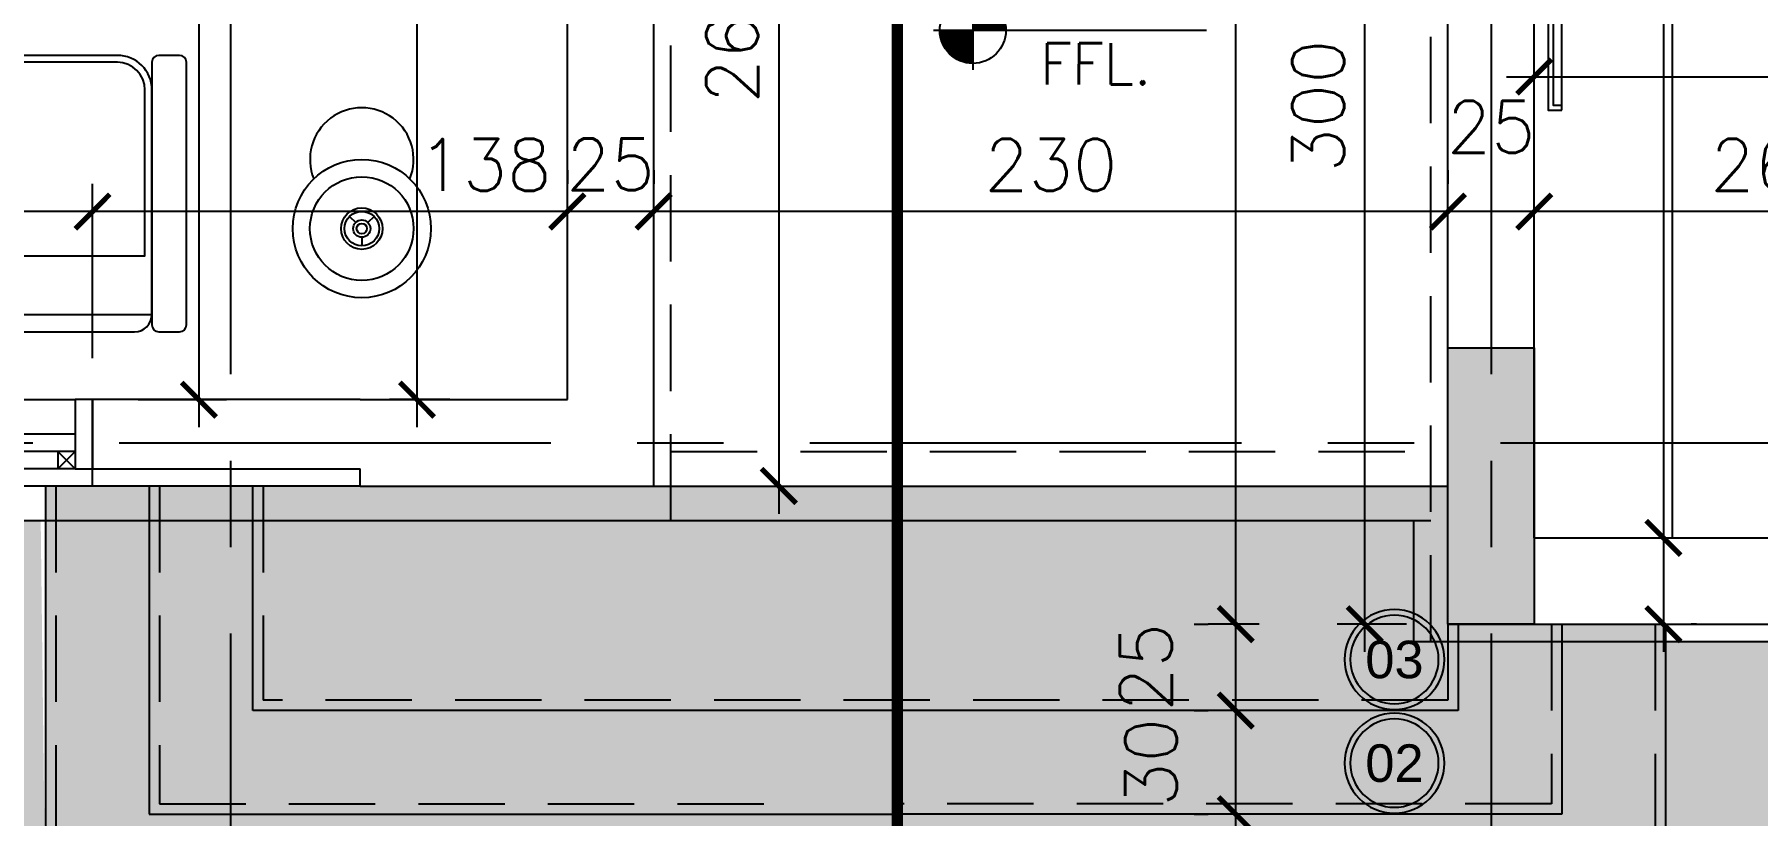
# Model space of a CAD drawing. Header units: centimetres. Extents: x -3744 to 3813, y -6963 to 3597.
# Drawn here: x -1289.3 to -790.3, y 742.6 to 968.7 of the extents above; entities that cross this region are included whole.
import ezdxf
from ezdxf.enums import TextEntityAlignment as Align

# ---------------------------------------------------------------- set-up
doc = ezdxf.new("R2010")
doc.units = ezdxf.units.CM
doc.header["$LTSCALE"] = 100
doc.header["$MEASUREMENT"] = 0
for name, pattern in [('A0-01 FLOOR PLANS$0$HIDDEN', [0.375, 0.25, -0.125]), ('GRID$0$GRID$0$XREF GRID$0$GRIDS$0$CENTER', [2, 1.25, -0.25, 0.25, -0.25]), ('HIDDEN', [0.375, 0.25, -0.125]), ('XREF CUTTING LINES$0$DASHDOT', [1, 0.5, -0.25, 0, -0.25])]:
    doc.linetypes.add(name, pattern=pattern)
for name, color, linetype in [('A0-01 FLOOR PLANS$0$DIM IN', 1, 'Continuous'), ('A0-01 FLOOR PLANS$0$FURNITURE', 111, 'Continuous'), ('A0-01 FLOOR PLANS$0$HATCH', 8, 'Continuous'), ('A0-01 FLOOR PLANS$0$HIDDEN -03', 8, 'A0-01 FLOOR PLANS$0$HIDDEN'), ('A0-01 FLOOR PLANS$0$LVL', 2, 'Continuous'), ('A0-01 FLOOR PLANS$0$NUMBERS', 1, 'Continuous'), ('A0-01 FLOOR PLANS$0$STAIRS', 4, 'Continuous'), ('A0-01 FLOOR PLANS$0$TEXT', 3, 'Continuous'), ('A0-01 FLOOR PLANS$0$TILE', 252, 'Continuous'), ('A0-01 FLOOR PLANS$0$WALL-01', 7, 'Continuous'), ('A0-01 FLOOR PLANS$0$WALL-03', 2, 'Continuous'), ('A0-01 FLOOR PLANS$0$WALL-04', 1, 'Continuous'), ('A0-01 FLOOR PLANS$0$WINDOW', 1, 'Continuous'), ('GRID$0$XREF GRID', 11, 'GRID$0$GRID$0$XREF GRID$0$GRIDS$0$CENTER'), ('SOURROUNDING$0$DIM IN', 1, 'Continuous'), ('SOURROUNDING$0$KERBSTONE', 11, 'Continuous'), ('WALL-01', 7, 'Continuous'), ('WALL-03', 2, 'Continuous'), ('XREF CUTTING LINES$0$WALL SECT LINE', 6, 'XREF CUTTING LINES$0$DASHDOT'), ('XREF GF COL$0$COLUMN', 6, 'Continuous'), ('XREF GF COL$0$COLUMN HATCH', 201, 'Continuous')]:
    doc.layers.add(name, color=color, linetype=linetype)
doc.styles.add('A0-01 FLOOR PLANS$0$02-Ground$0$ATTRIBUTE', font='ROMANS.shx')
doc.styles.add('A0-01 FLOOR PLANS$0$22', font='romans.shx')
doc.styles.add('A0-01 FLOOR PLANS$0$ART', font='arial.ttf')
doc.styles.add('A0-01 FLOOR PLANS$0$GRIDS$0$20', font='romans.shx')
doc.dimstyles.new('A0-01 FLOOR PLANS$0$100', dxfattribs={"dimtxt": 15, "dimasz": 10, "dimexe": 8, "dimexo": 12, "dimgap": 6, "dimtad": 1, "dimdec": 0, "dimzin": 0, "dimdsep": 46, "dimtxsty": 'A0-01 FLOOR PLANS$0$22', "dimblk": 'A0-01 FLOOR PLANS$0$_ARCHTICK', "dimcen": 30, "dimdle": 8, "dimclrd": 1, "dimclre": 1, "dimclrt": 2, "dimadec": 0, "dimazin": 0, "dimtfac": 1, "dimtdec": 0, "dimtmove": 2, "dimatfit": 3, "dimldrblk": 'A0-01 FLOOR PLANS$0$_OBLIQUE', "dimfxl": 100, "dimtolj": 1, "dimtzin": 0, "dimarcsym": 0})

# ---------------------------------------------------------------- blocks, each defined once
blk = doc.blocks.new('A0-01 FLOOR PLANS$0$W02')
at = {"layer": 'A0-01 FLOOR PLANS$0$WINDOW'}
for p, q in [((-1827.500000000025, 660.0000000000057), (-1597.500000000025, 660.0000000000057)), ((-1597.500000000025, 650.0000000000057), (-1827.500000000025, 650.0000000000057)), ((-1715.000000000025, 650.0000021824483), (-1710.000000000025, 645.0000000000057)), ((-1715.000000000025, 640.0000000000055), (-1715.000000000025, 650.0000000000057)), ((-1710.000000000025, 650.0000000000057), (-1715.000000000025, 645.0000000000056)), ((-1710.000000000025, 640.0000000000055), (-1710.000000000025, 650.0000000000057)), ((-1597.500000000025, 645.0000000000057), (-1827.500000000025, 645.0000000000057)), ((-1827.500000000025, 645.0000000000056), (-1822.500000000025, 640.0000000000057)), ((-1822.500000000025, 645.0000000000057), (-1827.500000000025, 640.0000000000057)), ((-1822.500000000025, 645.0000000000057), (-1822.500000000025, 640.0000000000057)), ((-1715.000000000025, 645.0000000000056), (-1710.000000000025, 640.0000000000057)), ((-1710.000000000025, 645.0000000000057), (-1715.000000000025, 640.0000000000057)), ((-1602.500000000025, 645.0000000000056), (-1597.500000000025, 640.0000000000057)), ((-1597.500000000025, 645.0000000000057), (-1602.500000000025, 640.0000000000057)), ((-1602.500000000025, 645.0000000000056), (-1602.500000000025, 640.0000000000057)), ((-1597.500000000025, 640.0000000000057), (-1827.500000000025, 640.0000000000057))]:
    blk.add_line(p, q, dxfattribs=at)
for points in [[(-1832.500000000025, 640.0000000000057), (-1827.500000000025, 640.0000000000057), (-1827.500000000025, 660.0000000000057), (-1832.500000000025, 660.0000000000057)], [(-1597.500000000025, 640.0000000000057), (-1592.500000000025, 640.0000000000057), (-1592.500000000025, 660.0000000000057), (-1597.500000000025, 660.0000000000057)]]:
    blk.add_lwpolyline(points, close=True, dxfattribs=at)
blk = doc.blocks.new('XREF CUTTING LINES')
at = {"layer": 'XREF CUTTING LINES$0$WALL SECT LINE', "const_width": 3.317877843354462}
blk.add_lwpolyline([(-1068.91760389405, 2787.387445794906), (-1144.443390814088, 2787.387445794906), (-1144.443390814383, 485.8709806342961)], dxfattribs=at)
blk = doc.blocks.new('XREF GF COL')
at = {"layer": 'XREF GF COL$0$COLUMN HATCH'}
blk.add_hatch(color=256, dxfattribs=at).paths.add_polyline_path([(-11269.69592813422, 843.0000000000057), (-11294.69592813422, 843.0000000000057), (-11294.69592813422, 763.0000000000057), (-11269.69592813422, 763.0000000000057)])
at = {"layer": 'XREF GF COL$0$COLUMN'}
blk.add_lwpolyline([(-11294.69592813422, 843.0000000000057), (-11269.69592813422, 843.0000000000057), (-11269.69592813422, 763.0000000000057), (-11294.69592813422, 763.0000000000057)], close=True, dxfattribs=at)
blk = doc.blocks.new('GRID')
at = {"layer": 'GRID$0$XREF GRID'}
for p, q in [((-1337.500000000025, 2960.330839349383), (-1337.500000000025, 522.7628488045343, -0.00416170728823173)), ((-972.5000000000261, 2960.330839349384, 0.00416170728823173), (-972.5000000000261, 522.7628488045357)), ((-1969.804241438601, 815.5000000000416), (-230.2361929991453, 815.5000000000407))]:
    blk.add_line(p, q, dxfattribs=at)
blk = doc.blocks.new('A0-01 FLOOR PLANS$0$A$C09b082d8')
at = {"layer": 'A0-01 FLOOR PLANS$0$FURNITURE'}
blk.add_lwpolyline([(71.23434282634116, 7.999999999934516), (-74.76565717365884, 7.999999999934516), (-74.76565717365884, 4), (71.23434282634116, 4)], close=True, dxfattribs=at)
for points in [[(-73.26565717365884, 7.999999999934516), (-73.26565717365884, 5.5), (69.73434282634116, 5.5), (69.73434282634116, 7.999999999934516)], [(3.499999999961801, 4), (3.499999999961801, 0), (-3.499999999961801, 0), (-3.499999999961801, 4)]]:
    blk.add_lwpolyline(points, dxfattribs=at)
blk = doc.blocks.new('A0-01 FLOOR PLANS$0$_ARCHTICK')
at = {"color": 0, "linetype": 'ByBlock', "const_width": 0.15}
blk.add_lwpolyline([(-0.5, -0.5), (0.5, 0.5)], dxfattribs=at)
blk = doc.blocks.new('*D1973')
at = {"layer": 'A0-01 FLOOR PLANS$0$DIM IN', "color": 1, "lineweight": -2, "transparency": 16777216}
for p, q in [((-1346.67040101664, 1436.00000000003), (-1346.67040101664, 820.0000000000296)), ((-1364.320334148065, 1428.00000000003), (-1338.67040101664, 1428.00000000003)), ((-1364.320334148065, 828.0000000000296), (-1338.67040101664, 828.0000000000296))]:
    blk.add_line(p, q, dxfattribs=at)
at = {"layer": 'Defpoints', "color": 0, "transparency": 16777216}
for p in [(-1376.320334148065, 1428.00000000003), (-1376.320334148065, 828.0000000000296), (-1346.67040101664, 828.0000000000296)]:
    blk.add_point(p, dxfattribs=at)
at = {"layer": 'A0-01 FLOOR PLANS$0$DIM IN', "color": 1, "lineweight": -2, "transparency": 16777216, "xscale": 10, "yscale": 10, "zscale": 10}
for p, rotation in [((-1346.67040101664, 1428.00000000003), 90), ((-1346.67040101664, 828.0000000000296), 270)]:
    blk.add_blockref('A0-01 FLOOR PLANS$0$_ARCHTICK', p, dxfattribs=dict(at, rotation=rotation))
at = {"layer": 'A0-01 FLOOR PLANS$0$DIM IN', "color": 2, "transparency": 16777216, "insert": (-1360.170401016618, 1120.253377413209), "char_height": 15, "attachment_point": 5, "rotation": 90, "style": 'A0-01 FLOOR PLANS$0$22'}
blk.add_mtext('\\A1;600', dxfattribs=at)
blk = doc.blocks.new('A0-01 FLOOR PLANS$0$_OBLIQUE')
at = {"color": 0, "linetype": 'ByBlock'}
blk.add_line((-0.5, -0.5), (0.5, 0.5), dxfattribs=at)
blk = doc.blocks.new('*D1974')
at = {"layer": 'A0-01 FLOOR PLANS$0$DIM IN', "color": 1, "lineweight": -2, "transparency": 16777216}
for p, q in [((-1283.536088455497, 1096.000000000006), (-1283.536088455497, 820.0000000000058)), ((-1274.055557023556, 1088.000000000006), (-1291.536088455497, 1088.000000000006)), ((-1274.055557023556, 828.0000000000059), (-1291.536088455497, 828.0000000000058))]:
    blk.add_line(p, q, dxfattribs=at)
at = {"layer": 'Defpoints', "color": 0, "transparency": 16777216}
for p in [(-1262.055557023556, 1088.000000000006), (-1283.536088455497, 828.0000000000058), (-1262.055557023556, 828.0000000000059)]:
    blk.add_point(p, dxfattribs=at)
at = {"layer": 'A0-01 FLOOR PLANS$0$DIM IN', "color": 1, "lineweight": -2, "transparency": 16777216, "xscale": 10, "yscale": 10, "zscale": 10}
for p, rotation in [((-1283.536088455497, 1088.000000000006), 90), ((-1283.536088455497, 828.0000000000058), 270)]:
    blk.add_blockref('A0-01 FLOOR PLANS$0$_ARCHTICK', p, dxfattribs=dict(at, rotation=rotation))
at = {"layer": 'A0-01 FLOOR PLANS$0$DIM IN', "color": 2, "transparency": 16777216, "insert": (-1297.036088455479, 973.6448404075309), "char_height": 15, "attachment_point": 5, "rotation": 90, "style": 'A0-01 FLOOR PLANS$0$22'}
blk.add_mtext('\\A1;260', dxfattribs=at)
blk = doc.blocks.new('*D1961')
at = {"layer": 'A0-01 FLOOR PLANS$0$DIM IN', "color": 1, "lineweight": -2, "transparency": 16777216}
for p, q in [((-960.0000000000009, 891.9369925235569), (-960.0000000000009, 929.4816291727566)), ((-430.0000000000009, 891.9369925235569), (-430.0000000000009, 929.4816291727566)), ((-968.0000000000009, 921.4816291727566), (-422.0000000000009, 921.4816291727566))]:
    blk.add_line(p, q, dxfattribs=at)
at = {"layer": 'Defpoints', "color": 0, "transparency": 16777216}
for p in [(-430.0000000000009, 921.4816291727566), (-960.0000000000009, 879.9369925235569), (-430.0000000000009, 879.9369925235569)]:
    blk.add_point(p, dxfattribs=at)
at = {"layer": 'A0-01 FLOOR PLANS$0$DIM IN', "color": 1, "lineweight": -2, "transparency": 16777216, "xscale": 10, "yscale": 10, "zscale": 10, "rotation": 180}
blk.add_blockref('A0-01 FLOOR PLANS$0$_ARCHTICK', (-960.0000000000009, 921.4816291727566), dxfattribs=at)
at = {"layer": 'A0-01 FLOOR PLANS$0$DIM IN', "color": 1, "lineweight": -2, "transparency": 16777216, "xscale": 10, "yscale": 10, "zscale": 10}
blk.add_blockref('A0-01 FLOOR PLANS$0$_ARCHTICK', (-430.0000000000009, 921.4816291727566), dxfattribs=at)
at = {"layer": 'A0-01 FLOOR PLANS$0$DIM IN', "color": 2, "transparency": 16777216, "insert": (-695.0000000000009, 934.9816291727566), "char_height": 15, "attachment_point": 5, "style": 'A0-01 FLOOR PLANS$0$22'}
blk.add_mtext('\\A1;530', dxfattribs=at)
blk = doc.blocks.new('A0-01 FLOOR PLANS$0$02-Ground$0$A$C4F2068BA')
for p, q in [((0.4000000372320756, 0.6374428982243843), (0.4000000372320756, 0.1625566975845287)), ((1.815603450622268, 0.3999997979044565), (0.1625569369121478, 0.3999997979044565))]:
    blk.add_line(p, q)
at = {"color": 8, "const_width": 0.2}
for points in [[(0.4000000372320756, 0.4999997979102773, -0.4142135623730951), (0.5000000372233444, 0.3999997979044565, -0.4142135623730737)], [(0.4000000372320756, 0.2999997978986357, -0.4142135623730951), (0.3000000372262548, 0.3999997979044565, -0.4142135623730737)]]:
    blk.add_lwpolyline(points, format="xyb", dxfattribs=at)
blk.add_circle((0.4000000372320756, 0.3999997979044565), 0.2)
blk = doc.blocks.new('A0-01 FLOOR PLANS$0$02-Ground$0$123')
at = {"ltscale": 0.1}
blk.add_blockref('A0-01 FLOOR PLANS$0$02-Ground$0$A$C4F2068BA', (-0.4000000372320756, -0.3999997979044565), dxfattribs=at)
blk = doc.blocks.new('A0-01 FLOOR PLANS$0$02-Ground$0$LEVEL- PLAN')
at = {"layer": 'A0-01 FLOOR PLANS$0$LVL', "ltscale": 0.1}
blk.add_blockref('A0-01 FLOOR PLANS$0$02-Ground$0$123', (7.275957614183426e-12, -7.275957614183426e-12), dxfattribs=at)
at = {"layer": 'A0-01 FLOOR PLANS$0$LVL', "ltscale": 0.1, "style": 'A0-01 FLOOR PLANS$0$02-Ground$0$ATTRIBUTE', "width": 0.8, "flags": 4}
blk.add_attdef('%%P0.00', (0.2027841417951244, 0.09261878275742319), '', height=0.25, dxfattribs=at)
blk.add_attdef('LVL', text='', height=0.25, dxfattribs=at).set_placement((0.7450624139863216, -0.3271430782544904), align=Align.CENTER)
blk = doc.blocks.new('*D2003')
at = {"layer": 'A0-01 FLOOR PLANS$0$DIM IN', "color": 1, "lineweight": -2, "transparency": 16777216}
for p, q in [((-1178.763433245366, 1071.000000000006), (-1178.763433245366, 795.0000000000059)), ((-1203, 1063.000000000006), (-1170.763433245366, 1063.000000000006)), ((-1203, 803.0000000000059), (-1170.763433245366, 803.0000000000059))]:
    blk.add_line(p, q, dxfattribs=at)
at = {"layer": 'Defpoints', "color": 0, "transparency": 16777216}
for p in [(-1215, 1063.000000000006), (-1215, 803.0000000000059), (-1178.763433245366, 803.0000000000059)]:
    blk.add_point(p, dxfattribs=at)
at = {"layer": 'A0-01 FLOOR PLANS$0$DIM IN', "color": 1, "lineweight": -2, "transparency": 16777216, "xscale": 10, "yscale": 10, "zscale": 10}
for p, rotation in [((-1178.763433245366, 1063.000000000006), 90), ((-1178.763433245366, 803.0000000000059), 270)]:
    blk.add_blockref('A0-01 FLOOR PLANS$0$_ARCHTICK', p, dxfattribs=dict(at, rotation=rotation))
at = {"layer": 'A0-01 FLOOR PLANS$0$DIM IN', "color": 2, "transparency": 16777216, "insert": (-1192.263433245365, 933.000000000006), "char_height": 15, "attachment_point": 5, "rotation": 90, "style": 'A0-01 FLOOR PLANS$0$22'}
blk.add_mtext('\\A1;260', dxfattribs=at)
blk = doc.blocks.new('*D2004')
at = {"layer": 'A0-01 FLOOR PLANS$0$DIM IN', "color": 1, "lineweight": -2, "transparency": 16777216}
for p, q in [((-1046.472668802958, 1071.000000000006), (-1046.472668802958, 755.0000000000057)), ((-1039.626887612339, 1063.000000000006), (-1054.472668802958, 1063.000000000006)), ((-1039.626887612339, 763.0000000000057), (-1054.472668802958, 763.0000000000057))]:
    blk.add_line(p, q, dxfattribs=at)
at = {"layer": 'Defpoints', "color": 0, "transparency": 16777216}
for p in [(-1027.626887612339, 1063.000000000006), (-1046.472668802958, 763.0000000000057), (-1027.626887612339, 763.0000000000057)]:
    blk.add_point(p, dxfattribs=at)
at = {"layer": 'A0-01 FLOOR PLANS$0$DIM IN', "color": 1, "lineweight": -2, "transparency": 16777216, "xscale": 10, "yscale": 10, "zscale": 10}
for p, rotation in [((-1046.472668802958, 1063.000000000006), 90), ((-1046.472668802958, 763.0000000000057), 270)]:
    blk.add_blockref('A0-01 FLOOR PLANS$0$_ARCHTICK', p, dxfattribs=dict(at, rotation=rotation))
at = {"layer": 'A0-01 FLOOR PLANS$0$DIM IN', "color": 2, "transparency": 16777216, "insert": (-1059.972668802945, 991.9297450962131), "char_height": 15, "attachment_point": 5, "rotation": 90, "style": 'A0-01 FLOOR PLANS$0$22'}
blk.add_mtext('\\A1;300', dxfattribs=at)
blk = doc.blocks.new('A0-01 FLOOR PLANS$0$NUMBER')
at = {"layer": 'A0-01 FLOOR PLANS$0$NUMBERS'}
blk.add_circle((0, 0), 65, dxfattribs=at)
at = {"layer": 'A0-01 FLOOR PLANS$0$NUMBERS', "color": 8}
blk.add_circle((0, 0), 57.5, dxfattribs=at)
blk = doc.blocks.new('A0-01 FLOOR PLANS$0$OUTDOOR')
at = {"layer": 'A0-01 FLOOR PLANS$0$STAIRS'}
for p, q in [((-1391.116348528466, 803.0000000000407), (-1391.116348528466, 677.9999999999939)), ((-1361.116348528466, 803.0000000000407), (-1361.116348528466, 708.000000000017)), ((-1331.116348528466, 738.000000000017), (-1331.116348528466, 803.0000000000405)), ((-982, 763.0000000000057), (-982, 738.0000000000405)), ((-952.0000000000005, 763.000000000008), (-952, 708.0000000000405)), ((-922, 763.0000000000105), (-922, 678.000000000017)), ((-982, 738.0000000000405), (-1331.116348528466, 738.000000000017)), ((-1361.116348528466, 708.000000000017), (-1144.851945433347, 708.000000000017)), ((-952, 708.0000000000405), (-1144.851945433324, 708.000000000017))]:
    blk.add_line(p, q, dxfattribs=at)
at = {"layer": 'A0-01 FLOOR PLANS$0$STAIRS', "color": 8, "linetype": 'A0-01 FLOOR PLANS$0$HIDDEN'}
for p, q in [((-1388.116348528466, 803.0000000000408), (-1388.116348528466, 681.0000000000282)), ((-1358.116348528466, 803.0000000000407), (-1358.116348528466, 711.00000000004)), ((-1328.116348528466, 803.0000000000406), (-1328.116348528466, 741.0000000000173)), ((-985, 763.0000000000057), (-985, 741.0000000000402)), ((-955.0000000000005, 763.000000000008), (-955, 711.0000000000401)), ((-925, 763.0000000000105), (-925, 681.0000000000284)), ((-985, 741.0000000000402), (-1328.116348528466, 741.0000000000173)), ((-1358.116348528466, 711.00000000004), (-1171.264403095142, 711.0000000000173)), ((-955, 711.0000000000401), (-1144.851945433324, 711.000000000017))]:
    blk.add_line(p, q, dxfattribs=at)
at = {"layer": 'A0-01 FLOOR PLANS$0$STAIRS', "color": 8}
blk.add_lwpolyline([(-1215, 803.0000000000057), (-985, 803.0000000000057)], dxfattribs=at)
blk = doc.blocks.new('A0-01 FLOOR PLANS$0$Fur_Light-Table Lamp_D30_01')
for p, q in [((0, 2.5), (0, 5)), ((-3.535533905932425, -3.535533905932994), (-1.767766952966213, -1.76776695296644)), ((3.535533905932425, -3.535533905932994), (1.767766952966213, -1.767766952966326))]:
    blk.add_line(p, q)
for radius in [15, 6, 5, 2.5, 1.5]:
    blk.add_circle((0, 0), radius)
blk = doc.blocks.new('*D2015')
at = {"layer": 'A0-01 FLOOR PLANS$0$DIM IN', "color": 1, "lineweight": -2, "transparency": 16777216}
for p, q in [((-960.0000000000009, 866.9621577829002), (-960.0000000000009, 890.4621577829366)), ((-695.0000000000008, 866.9621577829221), (-695.0000000000008, 890.4621577829366)), ((-687.0000000000008, 882.4621577829366), (-968.0000000000009, 882.4621577829366))]:
    blk.add_line(p, q, dxfattribs=at)
at = {"layer": 'Defpoints', "color": 0, "transparency": 16777216}
for p in [(-960.0000000000009, 882.4621577829366), (-960.0000000000009, 854.9621577829002), (-695.0000000000008, 854.9621577829221)]:
    blk.add_point(p, dxfattribs=at)
at = {"layer": 'A0-01 FLOOR PLANS$0$DIM IN', "color": 1, "lineweight": -2, "transparency": 16777216, "xscale": 10, "yscale": 10, "zscale": 10, "rotation": 180}
blk.add_blockref('A0-01 FLOOR PLANS$0$_ARCHTICK', (-960.0000000000009, 882.4621577829366), dxfattribs=at)
at = {"layer": 'A0-01 FLOOR PLANS$0$DIM IN', "color": 1, "lineweight": -2, "transparency": 16777216, "xscale": 10, "yscale": 10, "zscale": 10}
blk.add_blockref('A0-01 FLOOR PLANS$0$_ARCHTICK', (-695.0000000000008, 882.4621577829366), dxfattribs=at)
at = {"layer": 'A0-01 FLOOR PLANS$0$DIM IN', "color": 2, "transparency": 16777216, "insert": (-889.7875139317393, 895.9621577829357), "char_height": 15, "attachment_point": 5, "style": 'A0-01 FLOOR PLANS$0$22'}
blk.add_mtext('\\A1;265', dxfattribs=at)
blk = doc.blocks.new('*D2016')
at = {"layer": 'A0-01 FLOOR PLANS$0$DIM IN', "color": 1, "lineweight": -2, "transparency": 16777216}
for p, q in [((-985.0000000000009, 894.4621577829366), (-985.0000000000009, 890.4621577829366)), ((-960.0000000000009, 866.9621577829002), (-960.0000000000009, 890.4621577829366)), ((-952.0000000000009, 882.4621577829366), (-993.0000000000009, 882.4621577829366))]:
    blk.add_line(p, q, dxfattribs=at)
at = {"layer": 'Defpoints', "color": 0, "transparency": 16777216}
for p in [(-985.0000000000009, 882.4621577829366), (-985.0000000000009, 882.4621577829366), (-960.0000000000009, 854.9621577829002)]:
    blk.add_point(p, dxfattribs=at)
at = {"layer": 'A0-01 FLOOR PLANS$0$DIM IN', "color": 1, "lineweight": -2, "transparency": 16777216, "xscale": 10, "yscale": 10, "zscale": 10, "rotation": 180}
blk.add_blockref('A0-01 FLOOR PLANS$0$_ARCHTICK', (-985.0000000000009, 882.4621577829366), dxfattribs=at)
at = {"layer": 'A0-01 FLOOR PLANS$0$DIM IN', "color": 1, "lineweight": -2, "transparency": 16777216, "xscale": 10, "yscale": 10, "zscale": 10}
blk.add_blockref('A0-01 FLOOR PLANS$0$_ARCHTICK', (-960.0000000000009, 882.4621577829366), dxfattribs=at)
at = {"layer": 'A0-01 FLOOR PLANS$0$DIM IN', "color": 2, "transparency": 16777216, "insert": (-972.5000000000009, 906.9621577829366), "char_height": 15, "attachment_point": 5, "style": 'A0-01 FLOOR PLANS$0$22'}
blk.add_mtext('\\A1;25', dxfattribs=at)
blk = doc.blocks.new('*D2017')
at = {"layer": 'A0-01 FLOOR PLANS$0$DIM IN', "color": 1, "lineweight": -2, "transparency": 16777216}
for p, q in [((-1215.000000000001, 894.4621577829366), (-1215.000000000001, 890.4621577829366)), ((-985.0000000000009, 894.4621577829366), (-985.0000000000009, 890.4621577829366)), ((-977.0000000000009, 882.4621577829366), (-1223.000000000001, 882.4621577829366))]:
    blk.add_line(p, q, dxfattribs=at)
at = {"layer": 'Defpoints', "color": 0, "transparency": 16777216}
for p in [(-1215.000000000001, 882.4621577829366), (-1215.000000000001, 882.4621577829366), (-985.0000000000009, 882.4621577829366)]:
    blk.add_point(p, dxfattribs=at)
at = {"layer": 'A0-01 FLOOR PLANS$0$DIM IN', "color": 1, "lineweight": -2, "transparency": 16777216, "xscale": 10, "yscale": 10, "zscale": 10, "rotation": 180}
blk.add_blockref('A0-01 FLOOR PLANS$0$_ARCHTICK', (-1215.000000000001, 882.4621577829366), dxfattribs=at)
at = {"layer": 'A0-01 FLOOR PLANS$0$DIM IN', "color": 1, "lineweight": -2, "transparency": 16777216, "xscale": 10, "yscale": 10, "zscale": 10}
blk.add_blockref('A0-01 FLOOR PLANS$0$_ARCHTICK', (-985.0000000000009, 882.4621577829366), dxfattribs=at)
at = {"layer": 'A0-01 FLOOR PLANS$0$DIM IN', "color": 2, "transparency": 16777216, "insert": (-1100.000000000001, 895.9621577829366), "char_height": 15, "attachment_point": 5, "style": 'A0-01 FLOOR PLANS$0$22'}
blk.add_mtext('\\A1;230', dxfattribs=at)
blk = doc.blocks.new('*D2021')
at = {"layer": 'A0-01 FLOOR PLANS$0$DIM IN', "color": 1, "lineweight": -2, "transparency": 16777216}
for p, q in [((-1240, 894.4621577829366), (-1240, 890.4621577829366)), ((-1215.000000000001, 894.4621577829366), (-1215.000000000001, 890.4621577829366)), ((-1207.000000000001, 882.4621577829366), (-1248, 882.4621577829366))]:
    blk.add_line(p, q, dxfattribs=at)
at = {"layer": 'Defpoints', "color": 0, "transparency": 16777216}
for p in [(-1240, 882.4621577829366), (-1240, 882.4621577829366), (-1215.000000000001, 882.4621577829366)]:
    blk.add_point(p, dxfattribs=at)
at = {"layer": 'A0-01 FLOOR PLANS$0$DIM IN', "color": 1, "lineweight": -2, "transparency": 16777216, "xscale": 10, "yscale": 10, "zscale": 10, "rotation": 180}
blk.add_blockref('A0-01 FLOOR PLANS$0$_ARCHTICK', (-1240, 882.4621577829366), dxfattribs=at)
at = {"layer": 'A0-01 FLOOR PLANS$0$DIM IN', "color": 1, "lineweight": -2, "transparency": 16777216, "xscale": 10, "yscale": 10, "zscale": 10}
blk.add_blockref('A0-01 FLOOR PLANS$0$_ARCHTICK', (-1215.000000000001, 882.4621577829366), dxfattribs=at)
at = {"layer": 'A0-01 FLOOR PLANS$0$DIM IN', "color": 2, "transparency": 16777216, "insert": (-1227.5, 896.1007674690063), "char_height": 15, "attachment_point": 5, "style": 'A0-01 FLOOR PLANS$0$22'}
blk.add_mtext('\\A1;25', dxfattribs=at)
blk = doc.blocks.new('*D2034')
at = {"layer": 'A0-01 FLOOR PLANS$0$DIM IN', "color": 1, "lineweight": -2, "transparency": 16777216}
for p, q in [((-922.6147567092556, 1446.00000000007), (-922.6147567092555, 780.0000000000059)), ((-943.0000000000005, 1438.00000000007), (-914.6147567092556, 1438.00000000007)), ((-915.88560897047, 788.0000000000059), (-914.6147567092555, 788.0000000000059))]:
    blk.add_line(p, q, dxfattribs=at)
at = {"layer": 'Defpoints', "color": 0, "transparency": 16777216}
for p in [(-955.0000000000005, 1438.00000000007), (-927.88560897047, 788.0000000000059), (-922.6147567092555, 788.0000000000059)]:
    blk.add_point(p, dxfattribs=at)
at = {"layer": 'A0-01 FLOOR PLANS$0$DIM IN', "color": 1, "lineweight": -2, "transparency": 16777216, "xscale": 10, "yscale": 10, "zscale": 10}
for p, rotation in [((-922.6147567092556, 1438.00000000007), 90), ((-922.6147567092555, 788.0000000000059), 270)]:
    blk.add_blockref('A0-01 FLOOR PLANS$0$_ARCHTICK', p, dxfattribs=dict(at, rotation=rotation))
at = {"layer": 'A0-01 FLOOR PLANS$0$DIM IN', "color": 2, "transparency": 16777216, "insert": (-936.114756709255, 1113.000000000038), "char_height": 15, "attachment_point": 5, "rotation": 90, "style": 'A0-01 FLOOR PLANS$0$22'}
blk.add_mtext('\\A1;650', dxfattribs=at)
blk = doc.blocks.new('*D2035')
at = {"layer": 'A0-01 FLOOR PLANS$0$DIM IN', "color": 1, "lineweight": -2, "transparency": 16777216}
for p, q in [((-922.6147567092565, 796.0000000000059), (-922.6147567092564, 755.0000000000057)), ((-915.88560897047, 788.0000000000059), (-914.6147567092565, 788.0000000000059)), ((-913.0000000000005, 763.0000000000057), (-914.6147567092564, 763.0000000000057))]:
    blk.add_line(p, q, dxfattribs=at)
at = {"layer": 'Defpoints', "color": 0, "transparency": 16777216}
for p in [(-927.88560897047, 788.0000000000059), (-925.0000000000005, 763.0000000000057), (-922.6147567092564, 763.0000000000057)]:
    blk.add_point(p, dxfattribs=at)
at = {"layer": 'A0-01 FLOOR PLANS$0$DIM IN', "color": 1, "lineweight": -2, "transparency": 16777216, "xscale": 10, "yscale": 10, "zscale": 10}
for p, rotation in [((-922.6147567092565, 788.0000000000059), 90), ((-922.6147567092564, 763.0000000000057), 270)]:
    blk.add_blockref('A0-01 FLOOR PLANS$0$_ARCHTICK', p, dxfattribs=dict(at, rotation=rotation))
at = {"layer": 'A0-01 FLOOR PLANS$0$DIM IN', "color": 2, "transparency": 16777216, "insert": (-883.1147567092561, 775.5000000000059), "char_height": 15, "attachment_point": 5, "rotation": 90, "style": 'A0-01 FLOOR PLANS$0$22'}
blk.add_mtext('\\A1;25', dxfattribs=at)
blk = doc.blocks.new('*D2073')
at = {"layer": 'A0-01 FLOOR PLANS$0$DIM IN', "color": 1, "lineweight": -2, "transparency": 16777216}
for p, q in [((-1009.094344618429, 755.0000000000057), (-1009.09434461843, 1071.000000000006)), ((-997.0000000000005, 1063.000000000006), (-1017.09434461843, 1063.000000000006)), ((-997.0000000000005, 763.0000000000057), (-1017.094344618429, 763.0000000000057))]:
    blk.add_line(p, q, dxfattribs=at)
at = {"layer": 'Defpoints', "color": 0, "transparency": 16777216}
for p in [(-1009.09434461843, 1063.000000000006), (-985.0000000000005, 1063.000000000006), (-985.0000000000005, 763.0000000000057)]:
    blk.add_point(p, dxfattribs=at)
at = {"layer": 'A0-01 FLOOR PLANS$0$DIM IN', "color": 1, "lineweight": -2, "transparency": 16777216, "xscale": 10, "yscale": 10, "zscale": 10}
for p, rotation in [((-1009.09434461843, 1063.000000000006), 90), ((-1009.094344618429, 763.0000000000057), 270)]:
    blk.add_blockref('A0-01 FLOOR PLANS$0$_ARCHTICK', p, dxfattribs=dict(at, rotation=rotation))
at = {"layer": 'A0-01 FLOOR PLANS$0$DIM IN', "color": 2, "transparency": 16777216, "insert": (-1022.594344618429, 913.000000000006), "char_height": 15, "attachment_point": 5, "rotation": 90, "style": 'A0-01 FLOOR PLANS$0$22'}
blk.add_mtext('\\A1;300', dxfattribs=at)
blk = doc.blocks.new('*D2059')
at = {"layer": 'A0-01 FLOOR PLANS$0$DIM IN', "color": 1, "lineweight": -2, "transparency": 16777216}
for p, q in [((-1046.472668802958, 771.0000000000058), (-1046.472668802958, 730.0000000000366)), ((-1058.472668802946, 763.0000000000057), (-1054.472668802958, 763.0000000000057)), ((-1058.472668802944, 738.0000000000366), (-1054.472668802958, 738.0000000000366))]:
    blk.add_line(p, q, dxfattribs=at)
at = {"layer": 'Defpoints', "color": 0, "transparency": 16777216}
for p in [(-1046.472668802946, 763.0000000000057), (-1046.472668802944, 738.0000000000366), (-1046.472668802958, 738.0000000000366)]:
    blk.add_point(p, dxfattribs=at)
at = {"layer": 'A0-01 FLOOR PLANS$0$DIM IN', "color": 1, "lineweight": -2, "transparency": 16777216, "xscale": 10, "yscale": 10, "zscale": 10}
for p, rotation in [((-1046.472668802958, 763.0000000000057), 90), ((-1046.472668802958, 738.0000000000366), 270)]:
    blk.add_blockref('A0-01 FLOOR PLANS$0$_ARCHTICK', p, dxfattribs=dict(at, rotation=rotation))
at = {"layer": 'A0-01 FLOOR PLANS$0$DIM IN', "color": 2, "transparency": 16777216, "insert": (-1072.486810141088, 750.5000000000218), "char_height": 15, "attachment_point": 5, "rotation": 90, "style": 'A0-01 FLOOR PLANS$0$22'}
blk.add_mtext('\\A1;25', dxfattribs=at)
blk = doc.blocks.new('*D2060')
at = {"layer": 'A0-01 FLOOR PLANS$0$DIM IN', "color": 1, "lineweight": -2, "transparency": 16777216}
for p, q in [((-1046.472668802958, 746.0000000000366), (-1046.472668802958, 700.0000000000293)), ((-1058.472668802944, 738.0000000000366), (-1054.472668802958, 738.0000000000366)), ((-1058.472668802938, 708.0000000000293), (-1054.472668802958, 708.0000000000293))]:
    blk.add_line(p, q, dxfattribs=at)
at = {"layer": 'Defpoints', "color": 0, "transparency": 16777216}
for p in [(-1046.472668802944, 738.0000000000366), (-1046.472668802938, 708.0000000000293), (-1046.472668802958, 708.0000000000293)]:
    blk.add_point(p, dxfattribs=at)
at = {"layer": 'A0-01 FLOOR PLANS$0$DIM IN', "color": 1, "lineweight": -2, "transparency": 16777216, "xscale": 10, "yscale": 10, "zscale": 10}
for p, rotation in [((-1046.472668802958, 738.0000000000366), 90), ((-1046.472668802958, 708.0000000000293), 270)]:
    blk.add_blockref('A0-01 FLOOR PLANS$0$_ARCHTICK', p, dxfattribs=dict(at, rotation=rotation))
at = {"layer": 'A0-01 FLOOR PLANS$0$DIM IN', "color": 2, "transparency": 16777216, "insert": (-1070.972668802958, 723.0000000000332), "char_height": 15, "attachment_point": 5, "rotation": 90, "style": 'A0-01 FLOOR PLANS$0$22'}
blk.add_mtext('\\A1;30', dxfattribs=at)
blk = doc.blocks.new('*D2079')
at = {"layer": 'A0-01 FLOOR PLANS$0$DIM IN', "color": 1, "lineweight": -2, "transparency": 16777216}
for p, q in [((-1046.472668802959, 716.0000000000293), (-1046.472668802959, 670.0000000000093)), ((-1058.472668802938, 708.0000000000293), (-1054.472668802959, 708.0000000000293)), ((-1058.472668802931, 678.0000000000093), (-1054.472668802959, 678.0000000000093))]:
    blk.add_line(p, q, dxfattribs=at)
at = {"layer": 'Defpoints', "color": 0, "transparency": 16777216}
for p in [(-1046.472668802938, 708.0000000000293), (-1046.472668802931, 678.0000000000093), (-1046.472668802959, 678.0000000000093)]:
    blk.add_point(p, dxfattribs=at)
at = {"layer": 'A0-01 FLOOR PLANS$0$DIM IN', "color": 1, "lineweight": -2, "transparency": 16777216, "xscale": 10, "yscale": 10, "zscale": 10}
for p, rotation in [((-1046.472668802959, 708.0000000000293), 90), ((-1046.472668802959, 678.0000000000093), 270)]:
    blk.add_blockref('A0-01 FLOOR PLANS$0$_ARCHTICK', p, dxfattribs=dict(at, rotation=rotation))
at = {"layer": 'A0-01 FLOOR PLANS$0$DIM IN', "color": 2, "transparency": 16777216, "insert": (-1070.972668802959, 693.0000000000196), "char_height": 15, "attachment_point": 5, "rotation": 90, "style": 'A0-01 FLOOR PLANS$0$22'}
blk.add_mtext('\\A1;30', dxfattribs=at)
blk = doc.blocks.new('*D2090')
at = {"layer": 'A0-01 FLOOR PLANS$0$DIM IN', "color": 1, "lineweight": -2, "transparency": 16777216}
for p, q in [((-1377.5, 840.0000000000055), (-1377.5, 890.4621577829366)), ((-1240, 872.1527706068973), (-1240, 890.4621577829366)), ((-1232, 882.4621577829366), (-1385.5, 882.4621577829366))]:
    blk.add_line(p, q, dxfattribs=at)
at = {"layer": 'Defpoints', "color": 0, "transparency": 16777216}
for p in [(-1377.5, 882.4621577829366), (-1240, 860.1527706068973), (-1377.5, 828.0000000000055)]:
    blk.add_point(p, dxfattribs=at)
at = {"layer": 'A0-01 FLOOR PLANS$0$DIM IN', "color": 1, "lineweight": -2, "transparency": 16777216, "xscale": 10, "yscale": 10, "zscale": 10, "rotation": 180}
blk.add_blockref('A0-01 FLOOR PLANS$0$_ARCHTICK', (-1377.5, 882.4621577829366), dxfattribs=at)
at = {"layer": 'A0-01 FLOOR PLANS$0$DIM IN', "color": 1, "lineweight": -2, "transparency": 16777216, "xscale": 10, "yscale": 10, "zscale": 10}
blk.add_blockref('A0-01 FLOOR PLANS$0$_ARCHTICK', (-1240, 882.4621577829366), dxfattribs=at)
at = {"layer": 'A0-01 FLOOR PLANS$0$DIM IN', "color": 2, "transparency": 16777216, "insert": (-1263.870456816394, 895.9621577829357), "char_height": 15, "attachment_point": 5, "style": 'A0-01 FLOOR PLANS$0$22'}
blk.add_mtext('\\A1;138', dxfattribs=at)
blk = doc.blocks.new('*D2091')
at = {"layer": 'A0-01 FLOOR PLANS$0$DIM IN', "color": 1, "lineweight": -2, "transparency": 16777216}
for p, q in [((-1617.5, 840.0000000000055), (-1617.5, 890.4621577829366)), ((-1377.5, 840.0000000000055), (-1377.5, 890.4621577829366)), ((-1369.5, 882.4621577829366), (-1625.5, 882.4621577829366))]:
    blk.add_line(p, q, dxfattribs=at)
at = {"layer": 'Defpoints', "color": 0, "transparency": 16777216}
for p in [(-1617.5, 882.4621577829366), (-1617.5, 828.0000000000055), (-1377.5, 828.0000000000055)]:
    blk.add_point(p, dxfattribs=at)
at = {"layer": 'A0-01 FLOOR PLANS$0$DIM IN', "color": 1, "lineweight": -2, "transparency": 16777216, "xscale": 10, "yscale": 10, "zscale": 10, "rotation": 180}
blk.add_blockref('A0-01 FLOOR PLANS$0$_ARCHTICK', (-1617.5, 882.4621577829366), dxfattribs=at)
at = {"layer": 'A0-01 FLOOR PLANS$0$DIM IN', "color": 1, "lineweight": -2, "transparency": 16777216, "xscale": 10, "yscale": 10, "zscale": 10}
blk.add_blockref('A0-01 FLOOR PLANS$0$_ARCHTICK', (-1377.5, 882.4621577829366), dxfattribs=at)
at = {"layer": 'A0-01 FLOOR PLANS$0$DIM IN', "color": 2, "transparency": 16777216, "insert": (-1467.966448923227, 895.9621577829357), "char_height": 15, "attachment_point": 5, "style": 'A0-01 FLOOR PLANS$0$22'}
blk.add_mtext('\\A1;240', dxfattribs=at)
blk = doc.blocks.new('A0-01 FLOOR PLANS')
at = {"layer": 'A0-01 FLOOR PLANS$0$HATCH'}
h = blk.add_hatch(dxfattribs=at)
h.set_pattern_fill('DOTS', color=8, scale=50)
h.set_pattern_definition([(0, (0, 0), (1.5625, 3.125), [0, -3.125])])
h.paths.add_polyline_path([(-1391.116348528466, 803.0000000000055), (-985, 803.0000000000055), (-985, 763.0000000000055), (-922, 763.0000000000109), (-922, 678.0000000000291), (-1391.116348528466, 678.0000000000291)])
at = {"layer": 'A0-01 FLOOR PLANS$0$FURNITURE'}
blk.add_line((-920, 788.0000000000055), (-920.0000000000002, 1078.000000000005), dxfattribs=at)
blk.add_lwpolyline([(-1430.802627167246, 852.6525445814659, 0.414213562373095), (-1425.802627167246, 847.6525445814659), (-1365.302627167246, 847.6525445814659, 0.414213562373095), (-1360.302627167246, 852.6525445814659), (-1360.302627167246, 917.6525445814659, 0.4142135623730951), (-1370.302627167246, 927.6525445814659), (-1420.802627167246, 927.6525445814659, 0.414213562373095), (-1430.802627167246, 917.6525445814659), (-1430.802627167246, 852.6525445814659), (-1360.302627167246, 852.6525445814659)], format="xyb", dxfattribs=at)
for points in [[(-1428.802627167246, 869.6525445814659), (-1362.302627167246, 869.6525445814659), (-1362.302627167246, 917.6525445814659, 0.4142135623730951), (-1370.302627167246, 925.6525445814659), (-1420.802627167246, 925.6525445814659, 0.414213562373095), (-1428.802627167246, 917.6525445814659)], [(-1358.302627167246, 847.6497145248613), (-1352.302627167246, 847.6497145248613, 0.414213562373095), (-1350.302627167246, 849.6497145248613), (-1350.302627167246, 925.6525445814659, 0.414213562373095), (-1352.302627167246, 927.6525445814659), (-1358.302627167246, 927.6525445814659, 0.414213562373095), (-1360.302627167246, 925.6525445814659), (-1360.302627167246, 849.6497145248613, 0.414213562373095)]]:
    blk.add_lwpolyline(points, format="xyb", close=True, dxfattribs=at)
blk.add_circle((-1299.52020298423, 877.5101577179266), 20, dxfattribs=at)
blk.add_arc((-1299.52020298423, 897.5101577179266), 15, 337.9756871630705, 202.0243128369296, dxfattribs=at)
at = {"layer": 'A0-01 FLOOR PLANS$0$HIDDEN -03'}
for p, q in [((-1210, 793.0000000000055), (-1210, 1058.000000000005)), ((-990, 758.0000000000055), (-990, 1058.000000000006)), ((-1210, 813.0000000000055), (-990, 813.0000000000055)), ((-1784.999999999996, 793.0000000000055), (-990, 793.0000000000055)), ((-990, 758.0000000000055), (-834.9999999999999, 758.0000000000055))]:
    blk.add_line(p, q, dxfattribs=at)
at = {"layer": 'A0-01 FLOOR PLANS$0$WALL-01'}
for p, q in [((-960, 788.0000000000055), (-960.0000000000005, 1438.000000000005)), ((-1240, 828.0000000000055), (-1240, 1088.000000000005)), ((-1215, 803.0000000000055), (-1215, 1063.000000000005)), ((-985, 763.0000000000055), (-985, 1063.000000000005)), ((-1300, 828.0000000000055), (-1377.5, 828.0000000000055)), ((-1377.5, 828.0000000000055), (-1377.5, 808.0000000000055)), ((-1300, 828.0000000000055), (-1240, 828.0000000000055)), ((-1377.5, 808.0000000000055), (-1300, 808.0000000000055)), ((-1300, 803.0000000000055), (-1300, 808.0000000000055)), ((-1300, 803.0000000000055), (-1215, 803.0000000000055)), ((-960, 788.0000000000055), (-694.9999999999999, 788.0000000000055)), ((-985, 763.0000000000055), (-694.9999999999999, 763.0000000000055))]:
    blk.add_line(p, q, dxfattribs=at)
at = {"layer": 'A0-01 FLOOR PLANS$0$WALL-03'}
for p, q in [((-1377.5, 803.0000000000055), (-1377.5, 808.0000000000055)), ((-1377.5, 803.0000000000055), (-1617.5, 803.0000000000055)), ((-1300, 803.0000000000055), (-1377.5, 803.0000000000055))]:
    blk.add_line(p, q, dxfattribs=at)
at = {"layer": 'A0-01 FLOOR PLANS$0$WALL-04'}
blk.add_line((-1215, 803.0000000000055), (-985, 803.0000000000055), dxfattribs=at)
at = {"layer": 'A0-01 FLOOR PLANS$0$FURNITURE', "rotation": 180}
blk.add_blockref('A0-01 FLOOR PLANS$0$Fur_Light-Table Lamp_D30_01', (-1299.52020298423, 877.5101577179266), dxfattribs=at)
at = {"layer": 'A0-01 FLOOR PLANS$0$LVL'}
ref = blk.add_blockref('A0-01 FLOOR PLANS$0$02-Ground$0$LEVEL- PLAN', (-1122.580199980208, 934.8682387565468), dxfattribs=dict(at, xscale=47.80922768457422, yscale=47.80922768457422, zscale=47.80922768457422, rotation=359.9470003599919))
ref.add_attrib('%%P0.00', '+60.0', (-1112.881154908117, 939.2873013618155), dxfattribs={"layer": '0', "ltscale": 0.1, "height": 11.95230692114356, "rotation": 359.9470003600083, "style": 'A0-01 FLOOR PLANS$0$GRIDS$0$20'})
ref.add_attrib('LVL', 'FFL.', dxfattribs={"layer": '0', "ltscale": 0.1, "height": 11.95230692114356, "rotation": 359.9470003600083, "style": 'A0-01 FLOOR PLANS$0$GRIDS$0$20'}).set_placement((-1086.973824334602, 919.1948376204273), align=Align.CENTER)
at = {"layer": 'A0-01 FLOOR PLANS$0$NUMBERS', "xscale": -0.2224697851507073, "yscale": 0.2224697851507073, "zscale": 0.2780872314370521, "rotation": 90}
for p in [(-1000.48920905858, 752.7939518644889), (-1000.48920905858, 722.7939518644926)]:
    blk.add_blockref('A0-01 FLOOR PLANS$0$NUMBER', p, dxfattribs=at)
at = {"layer": 'A0-01 FLOOR PLANS$0$STAIRS'}
blk.add_blockref('A0-01 FLOOR PLANS$0$OUTDOOR', (0, 0), dxfattribs=at)
at = {"layer": 'A0-01 FLOOR PLANS$0$TILE', "rotation": 270}
blk.add_blockref('A0-01 FLOOR PLANS$0$A$C09b082d8', (-960.0000000000002, 983.0000000000055), dxfattribs=at)
at = {"layer": 'A0-01 FLOOR PLANS$0$WALL-01'}
blk.add_blockref('GRID', (0, 0), dxfattribs=at)
at = {"layer": 'A0-01 FLOOR PLANS$0$WINDOW'}
for name, p in [('XREF CUTTING LINES', (0, 0)), ('XREF GF COL', (10309.69592813422, 0)), ('A0-01 FLOOR PLANS$0$W02', (215.0000000000255, 168))]:
    blk.add_blockref(name, p, dxfattribs=at)
at = {"layer": 'A0-01 FLOOR PLANS$0$TEXT', "style": 'A0-01 FLOOR PLANS$0$ART'}
for s, p in [('03', (-1000.48920905858, 752.7939518644889)), ('02', (-1000.48920905858, 722.7939518644926))]:
    blk.add_text(s, height=10.86278247800985, dxfattribs=at).set_placement(p, align=Align.MIDDLE_CENTER)
at = {"layer": 'A0-01 FLOOR PLANS$0$DIM IN'}
for base, p1, p2, picture, middle in [((-922.6147567092555, 788.0000000000059), (-955, 1438.00000000007), (-927.8856089704695, 788.0000000000055), '*D2034', (-936.114756709255, 1113.000000000038)), ((-1178.763433245366, 803.0000000000059), (-1215, 1063.000000000005), (-1215, 803.0000000000055), '*D2003', (-1192.263433245365, 933.000000000006)), ((-1009.09434461843, 1063.000000000006), (-985, 763.0000000000055), (-985, 1063.000000000005), '*D2073', (-1022.594344618429, 913.000000000006)), ((-922.6147567092564, 763.0000000000057), (-927.8856089704695, 788.0000000000055), (-925, 763.0000000000055), '*D2035', (-883.1147567092561, 775.5000000000059)), ((-1046.472668802958, 708.0000000000293), (-1046.472668802944, 738.0000000000364), (-1046.472668802937, 708.0000000000291), '*D2060', (-1070.972668802958, 723.0000000000332)), ((-1046.472668802959, 678.0000000000093), (-1046.472668802937, 708.0000000000291), (-1046.47266880293, 678.0000000000091), '*D2079', (-1070.972668802959, 693.0000000000196))]:
    dim = blk.add_linear_dim(base=base, p1=p1, p2=p2, angle=90, dimstyle='A0-01 FLOOR PLANS$0$100', override={"dimfxl": 0.075}, dxfattribs=at)
    dim.commit()
    dim.dimension.update_dxf_attribs({"geometry": picture, "text_midpoint": middle})
for base, p1, p2, picture, middle in [((-1346.67040101664, 828.0000000000296), (-1376.320334148064, 1428.000000000029), (-1376.320334148064, 828.0000000000291), '*D1973', (-1360.170401016618, 1120.253377413209)), ((-1283.536088455497, 828.0000000000058), (-1262.055557023556, 1088.000000000005), (-1262.055557023556, 828.0000000000055), '*D1974', (-1297.036088455479, 973.6448404075309)), ((-1046.472668802958, 763.0000000000057), (-1027.626887612338, 1063.000000000005), (-1027.626887612338, 763.0000000000055), '*D2004', (-1059.972668802945, 991.9297450962131)), ((-1046.472668802958, 738.0000000000366), (-1046.472668802945, 763.0000000000055), (-1046.472668802944, 738.0000000000364), '*D2059', (-1072.486810141088, 750.5000000000218))]:
    dim = blk.add_linear_dim(base=base, p1=p1, p2=p2, angle=90, dimstyle='A0-01 FLOOR PLANS$0$100', override={"dimfxl": 0.075}, dxfattribs=at)
    dim.commit()
    dim.dimension.update_dxf_attribs({"geometry": picture, "text_midpoint": middle, "dimtype": 128})
for base, p1, p2, picture, middle in [((-430.0000000000009, 921.4816291727566), (-960.0000000000009, 879.9369925235569), (-430.0000000000009, 879.9369925235569), '*D1961', (-695.0000000000009, 934.9816291727566)), ((-985.0000000000009, 882.4621577829366), (-960.0000000000009, 854.9621577829002), (-985.0000000000009, 882.4621577829366), '*D2016', (-972.5000000000009, 906.9621577829366)), ((-1215.000000000001, 882.4621577829366), (-985.0000000000009, 882.4621577829366), (-1215.000000000001, 882.4621577829366), '*D2017', (-1100.000000000001, 895.9621577829366))]:
    dim = blk.add_linear_dim(base=base, p1=p1, p2=p2, dimstyle='A0-01 FLOOR PLANS$0$100', override={"dimfxl": 0.075}, dxfattribs=at)
    dim.commit()
    dim.dimension.update_dxf_attribs({"geometry": picture, "text_midpoint": middle})
for base, p1, p2, picture, middle in [((-1617.5, 882.4621577829366), (-1377.5, 828.0000000000055), (-1617.5, 828.0000000000055), '*D2091', (-1467.966448923227, 895.9621577829357)), ((-1377.5, 882.4621577829366), (-1240, 860.1527706068973), (-1377.5, 828.0000000000055), '*D2090', (-1263.870456816394, 895.9621577829357)), ((-1240, 882.4621577829366), (-1215.000000000001, 882.4621577829366), (-1240, 882.4621577829366), '*D2021', (-1227.5, 896.1007674690063)), ((-960.0000000000009, 882.4621577829366), (-695.0000000000008, 854.9621577829221), (-960.0000000000009, 854.9621577829002), '*D2015', (-889.7875139317393, 895.9621577829357))]:
    dim = blk.add_linear_dim(base=base, p1=p1, p2=p2, dimstyle='A0-01 FLOOR PLANS$0$100', override={"dimfxl": 0.075}, dxfattribs=at)
    dim.commit()
    dim.dimension.update_dxf_attribs({"geometry": picture, "text_midpoint": middle, "dimtype": 128})
blk = doc.blocks.new('SOURROUNDING')
at = {"layer": 'SOURROUNDING$0$KERBSTONE', "lineweight": 13}
h = blk.add_hatch(dxfattribs=at)
h.set_pattern_fill('AR-HBONE', color=252, scale=5, angle=90)
h.set_pattern_definition([(135, (0, 0), (-28.2842712474619, 1.731912112470987e-15), [60, -20]), (225, (-14.142135625, 14.142135625), (-28.2842712474619, 3.9523581617213e-15), [60, -20])])
h.paths.add_polyline_path([(-174.9999999999995, 1001.388733368148), (-180.2372202335287, 999.4018025608985), (-174.9999999999998, 1003.262964355024), (-174.9999999999975, 1910.06746708433), (-189.1883495621125, 1904.684598388356), (-174.9999999999975, 1915.145016474309), (-174.9999999999975, 1965.254414543792), (-177.7862639594871, 1965.570847487486), (-174.9999999999973, 1966.160834471921), (-174.9999999999961, 2515.31407094349), (-190.9484910254077, 2509.26342828679), (-174.9999999999961, 2521.021517783776), (-174.9999999999959, 2569.633347105632), (-179.5464054227816, 2570.14967738592), (-174.9999999999961, 2571.112371539958), (-174.9999999999957, 2808.000000000006), (-890.000000000025, 2808.000000000006), (-890.000000000025, 3028), (-1810.000000000075, 3028), (-1810.000000000024, 2511.189775922623), (-1925.000000000019, 2511.189775922612), (-1925.00000000004, 1979.719852353628), (-1810.000000000056, 1979.719852353628), (-1809.999999999347, 775.0000000018035), (-3028, 775.0000000018031), (-3028, 650.0000000018035), (-2728, 650.0000000018035), (-2447.999999999999, 650.000000001804), (-2428, 650.0000000018035), (-1382.065571825893, 650.0000000018035), (-1382.065571825892, 25.00000000000011), (-1257.585336144932, 25.00000000000011), (-1257.065571825896, 25.00000000316902), (-857.0655718258947, 24.99999999999989), (-732.0659801441941, 25), (-732.065571825893, 667.9999999999965), (-175.0000000000002, 668.000000000032)])
h.paths.add_polyline_path([(-1685, 828.0000000000057), (-1685, 2748.000000000005), (-1220, 2748.000000000005), (-1220, 2193.000000000006), (-890, 2193.000000000006), (-890, 2683.000000000005), (-300, 2683.000000000006), (-300, 788.0000000000057), (-589.9999999999995, 788.0000000000057), (-589.9999999999997, 793.0000000000057), (-817, 793.0000000000055), (-817, 713.0000000000298), (-1286.116348528466, 712.9999999999948), (-1287.5, 828.0000000000058)], flags=16)
h.paths.add_polyline_path([(-1798.226780842823, 1621.662886067414), (-1726.107733223775, 1621.662886067414), (-1726.107733223775, 1641.162886067414), (-1798.226780842823, 1641.162886067414)], flags=16)
h.paths.add_polyline_path([(-1563.971165272614, 2964.650889992762), (-999.200087509995, 2964.650889992762), (-999.200087509995, 3018.338407045968), (-1563.971165272614, 3018.338407045968)], flags=16)
at = {"color": 6}
blk.add_lwpolyline([(-300, 2683.000000000005), (-890, 2683.000000000005), (-890, 2193.000000000006), (-1220, 2193.000000000006), (-1220, 2748.000000000005), (-1685, 2748.000000000005), (-1685, 828.0000000000057), (-890, 828.0000000000059), (-890, 793.0000000000055), (-589.9999999999995, 793.0000000000057), (-589.9999999999995, 788.0000000000057), (-300, 788.0000000000057)], close=True, dxfattribs=at)
at = {"layer": 'SOURROUNDING$0$DIM IN'}
blk.add_blockref('A0-01 FLOOR PLANS', (105, 35.00000000000091), dxfattribs=at)

msp = doc.modelspace()

# ---------------------------------------------------------------- linework, layer by layer
at = {"layer": 'WALL-01', "linetype": 'HIDDEN'}
msp.add_lwpolyline([(-300, 2683.000000000005), (-890, 2683.000000000005), (-890, 2193.000000000006), (-1220, 2193.000000000006), (-1220, 2748.000000000005), (-1685, 2748.000000000005), (-1685, 828.0000000000055), (-890, 828.0000000000059), (-890, 793.0000000000055), (-589.9999999999995, 793.0000000000055), (-589.9999999999995, 788.0000000000055), (-300, 788.0000000000055)], close=True, dxfattribs=at)

# ---------------------------------------------------------------- block references
at = {"layer": 'WALL-03'}
msp.add_blockref('SOURROUNDING', (0, 0), dxfattribs=at)

doc.saveas('drawing.dxf')
